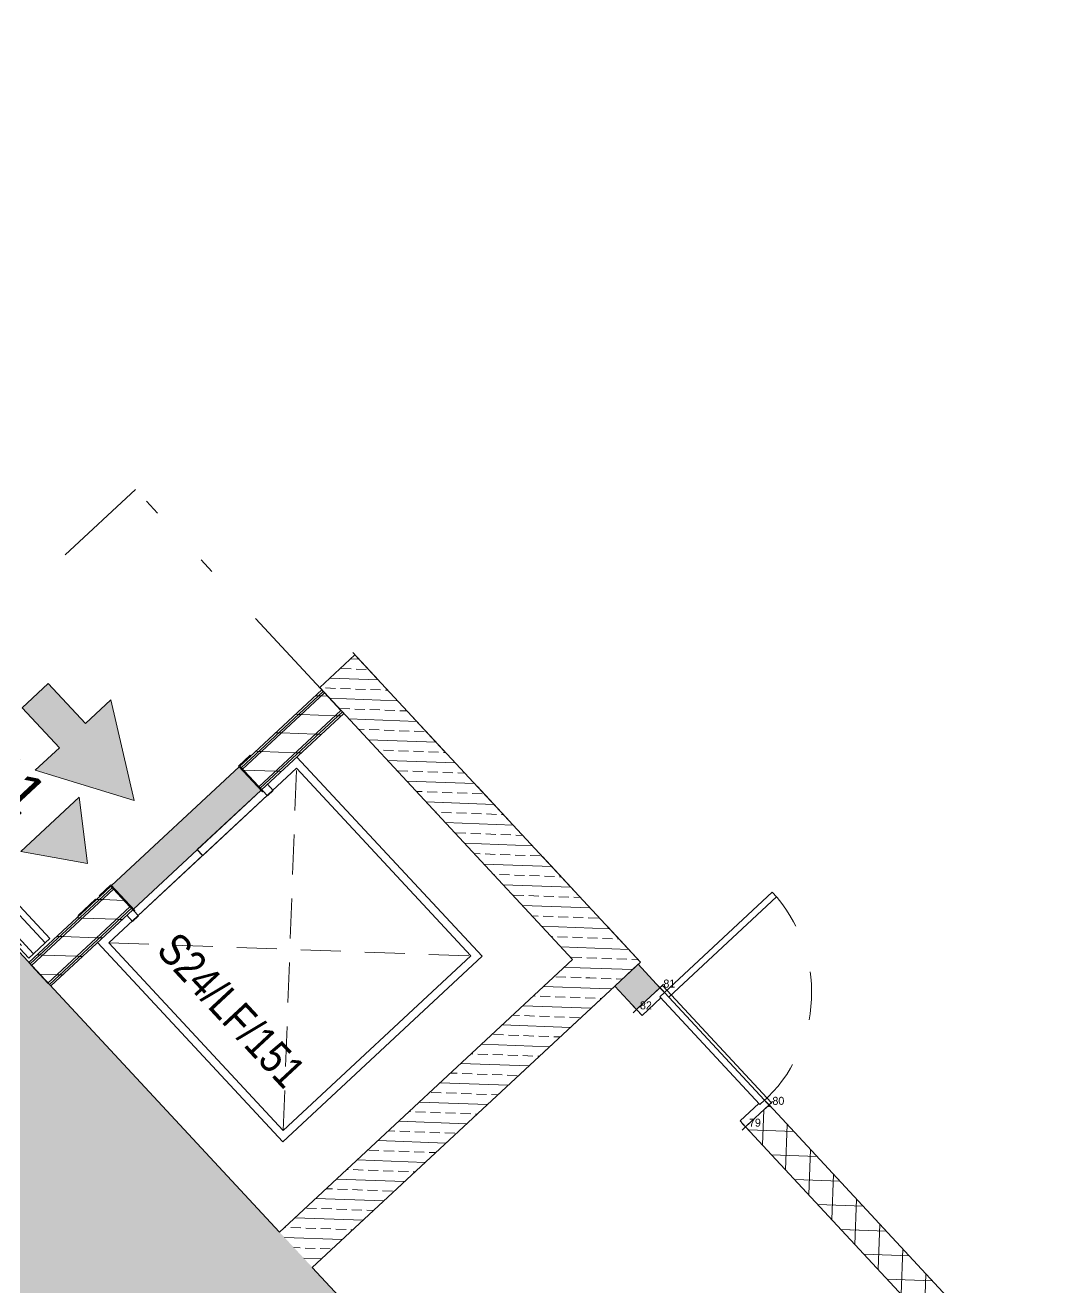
# Model space of a CAD drawing. Header units: metres. Extents: x 400403 to 400526, y 4543947 to 4544120.
# Drawn here: x 400457.62 to 400463.96, y 4544025.8 to 4544033.69 of the extents above; entities that cross this region are included whole.
import ezdxf

# ---------------------------------------------------------------- set-up
doc = ezdxf.new("R2010")
doc.units = ezdxf.units.M
for name, pattern in [('Dash', [0.6, 0.3, -0.3]), ('Dash dot dot', [1.7999999999999998, 0.6, -0.4, 0, -0.4, 0, -0.4]), ('Overhead', [0.4, 0.25, -0.15])]:
    doc.linetypes.add(name, pattern=pattern)
for name, color, linetype, lineweight in [('A-----NOP', 7, 'Continuous', 5), ('A_ELEVATION_2', 7, 'Continuous', 18), ('A_HATCH', 7, 'Continuous', 18), ('A_SECTION_LINE', 7, 'Continuous', 5), ('A_WALL', 7, 'Continuous', 15), ('G-PLANOTM', 7, 'Continuous', 13)]:
    doc.layers.add(name, color=color, linetype=linetype, lineweight=lineweight)
for name, color, linetype, lineweight, true_color in [('A-----NPP', 7, 'Continuous', 15, 0x00a000), ('A_AREA', 4, 'Dash', 60, 0x00ffff), ('A_DOOR', 5, 'Continuous', 13, 0x0000ff), ('A_RC', 7, 'Continuous', 15, 0x007f00)]:
    doc.layers.add(name, color=color, linetype=linetype, lineweight=lineweight, true_color=true_color)
doc.styles.add('Arial Narrow_1', font='Arial Narrow.ttf', dxfattribs={"height": 0.2})
doc.styles.add('Arial_1', font='Arial.ttf', dxfattribs={"height": 0.2499999999999998})
pattern_1 = [(45, (0, 0), (-0.1060660171779821, 0.1060660171779821), []), (135, (0, 0), (-0.1060660171779821, -0.1060660171779821), [])]
pattern_2 = [(45, (0, 0), (-0.08485281374238571, 0.08485281374238571), [])]
pattern_3 = [(45, (0, 0), (-0.08838834764831845, 0.08838834764831845), []), (45, (0.08800000000000001, 0), (-0.08838834764831845, 0.08838834764831845), [0.063, -0.031])]

# ---------------------------------------------------------------- blocks, each defined once
blk = doc.blocks.new('Lift Assembly - 1-5501749-PERON KAT _1_10 _-3_21_ KOTU TUĞLA DUVAR PLANI - 1_2')
at = {"layer": 'G-PLANOTM', "lineweight": 5}
for p, q in [((-1.075000000000012, 0.1060000000009839), (-0.9250000000000118, 0.1060000000009834)), ((-1.075000000000012, 0.1060000000009839), (-1.075000000000012, 0.1000000000009602)), ((-0.9250000000000118, 0.1060000000009834), (-0.9250000000000118, 0.1000000000009597)), ((-0.7940000000000053, 0.1060000000009808), (-0.8940000000000052, 0.1060000000009808)), ((-0.8940000000000052, 0.1060000000009808), (-0.8940000000000052, 0.1000000000009648)), ((-0.8940000000000052, 0.1000000000009648), (-0.800000000000005, 0.1000000000009648)), ((-0.800000000000005, 0.1000000000009648), (-0.8000000000000057, -0.1129999999990214)), ((-0.7940000000000059, -0.1129999999990214), (-0.7940000000000053, 0.1060000000009808)), ((0.3939999999999944, 0.1060000000009808), (0.2939999999999943, 0.1060000000009808)), ((0.2939999999999943, 0.1060000000009808), (0.2939999999999935, -0.1129999999990214)), ((0.2999999999999935, -0.1129999999990214), (0.299999999999994, 0.1000000000009475)), ((0.299999999999994, 0.1000000000009475), (0.3939999999999941, 0.1000000000009475)), ((0.3939999999999941, 0.1000000000009475), (0.3939999999999944, 0.1060000000009808)), ((-1.100000000000006, -0.0999999999999992), (-1.100000000000006, -1.8)), ((0.5500000000000083, -0.1499999999999982), (-1.050000000000005, -0.1499999999999982)), ((-1.050000000000006, -0.1499999999999982), (-1.050000000000006, -1.749999999999977)), ((-0.8500000000000064, -0.0999999999999992), (-0.8500000000000064, -0.1530000000000002)), ((-0.8000000000000064, -0.1530000000000002), (-0.8500000000000064, -0.1530000000000002)), ((-0.8000000000000064, -0.15), (-0.8000000000000064, -0.1129999999990246)), ((-0.8000000000000057, -0.1129999999990214), (-0.7940000000000059, -0.1129999999990214)), ((-0.8000000000000064, -0.15), (-0.2510000000000064, -0.15)), ((-0.8000000000000064, -0.1499999999999982), (-0.8000000000000064, -0.1530000000000002)), ((-0.2510000000000064, -0.09999999999999967), (-0.7940000000000182, -0.09999999999999967)), ((-0.2510000000000064, -0.15), (-0.2510000000000064, -0.09999999999999967)), ((-0.2490000000000062, -0.15), (-0.2490000000000062, -0.1)), ((0.293999999999997, -0.1), (-0.2490000000000064, -0.1)), ((-0.2490000000000064, -0.15), (0.2999999999999937, -0.15)), ((0.2939999999999935, -0.1129999999990214), (0.2999999999999935, -0.1129999999990214)), ((0.2999999999999936, -0.15), (0.2999999999999936, -0.1129999999990249)), ((0.2999999999999937, -0.1499999999999982), (0.2999999999999937, -0.1530000000000001)), ((0.2999999999999937, -0.1530000000000001), (0.3499999999999936, -0.1530000000000001)), ((0.3499999999999936, -0.0999999999999992), (0.3499999999999936, -0.1530000000000001)), ((0.5500000000000083, -1.749999999999977), (0.5500000000000083, -0.1499999999999981)), ((0.5999999999999935, -1.8), (0.5999999999999935, -0.0999999999999992)), ((-1.100000000000006, -1.8), (0.5999999999999935, -1.8)), ((-1.050000000000006, -1.749999999999977), (0.5500000000000081, -1.749999999999977))]:
    blk.add_line(p, q, dxfattribs=at)
at = {"layer": 'G-PLANOTM', "color": 8, "linetype": 'Overhead', "lineweight": 5, "true_color": 0x808080}
for p, q in [((-1.050000000000006, -1.749999999999977), (0.5500000000000081, -0.1499999999999981)), ((-1.050000000000006, -0.1499999999999982), (0.5500000000000081, -1.749999999999977))]:
    blk.add_line(p, q, dxfattribs=at)
blk = doc.blocks.new('_SINGLE SWINGING_no handle - INT HOLLOW METAL-1542414-PERON KAT _1_10 _-3_21_ KOTU TUĞLA DUVAR PLANI - 1_2')
at = {"layer": 'A_DOOR', "color": 49, "lineweight": 15, "true_color": 0x464646}
for p, q in [((-0.5000000000000104, 0.09999999999903367), (-0.4500000000000119, 0.09999999999903367)), ((-0.5000000000000102, -0.1000000000009687), (-0.5000000000000104, 0.09999999999903367)), ((-0.4500000000000119, 0.09999999999903367), (-0.4500000000000119, -0.06000000000096675)), ((0.4499999999999937, 0.09999999999903367), (0.4999999999999919, 0.09999999999903367)), ((0.4499999999999937, -0.06000000000096675), (0.4499999999999937, 0.09999999999903367)), ((0.4999999999999919, 0.09999999999903367), (0.4999999999999919, -0.1000000000009687)), ((-0.4600000000000137, -0.06000000000096675), (-0.4600000000000137, -0.1000000000009687)), ((-0.4500000000000119, -0.06000000000096675), (-0.4600000000000137, -0.06000000000096675)), ((0.4599999999999953, -0.06000000000096675), (0.4499999999999937, -0.06000000000096675)), ((0.4599999999999953, -0.1000000000009687), (0.4599999999999953, -0.06000000000096675)), ((-0.4600000000000137, -0.1000000000009687), (-0.5000000000000102, -0.1000000000009687)), ((0.4999999999999919, -0.1000000000009687), (0.4599999999999953, -0.1000000000009687))]:
    blk.add_line(p, q, dxfattribs=at)
at = {"layer": 'A_DOOR', "color": 176, "true_color": 0x00007f}
for p, q in [((-0.4600000000000067, -0.06000000000097949), (0.4599999999999747, -0.06000000000097949)), ((-0.4600000000000068, -0.100000000000979), (-0.4600000000000067, -0.06000000000097949)), ((0.4599999999999746, -0.06000000000097949), (0.4599999999999746, -0.100000000000979)), ((0.4599999999999746, -0.100000000000979), (-0.4600000000000068, -0.100000000000979)), ((0.4599999999999581, -0.1000000000009839), (0.4199999999999581, -0.1000000000009838)), ((0.4199999999999566, -1.020000000000984), (0.4199999999999581, -0.1000000000009838)), ((0.4599999999999581, -0.1000000000009839), (0.4599999999999566, -1.020000000000984)), ((0.4599999999999566, -1.020000000000984), (0.4199999999999566, -1.020000000000984))]:
    blk.add_line(p, q, dxfattribs=at)
at = {"layer": 'A_DOOR', "linetype": 'Dash', "lineweight": 5}
blk.add_arc((0.4599999999999578, -0.1000000000009838), 0.9200000000000007, 178.9999999999995, 269.9999999999996, dxfattribs=at)
blk = doc.blocks.new('C2030_70_PRECAST U CANAL - 180-4851896-PERON KAT _1_10 _-3_21_ KOTU TUĞLA DUVAR PLANI - 1_2')
at = {"layer": 'G-PLANOTM'}
for p, q in [((6.320000000000006, 0.1799999999999916), (6.497202775790357e-15, 0.1799999999999916)), ((6.320000000000006, 0.1799999999999915), (6.320000000000006, 0.1399999999999915)), ((6.497202775790357e-15, 0.03999999999999151), (6.497202775790357e-15, 0.1302644216211427)), ((6.320000000000006, 0.1399999999999915), (0.05459055079207807, 0.1399999999999915)), ((6.320000000000006, 0.1399999999999915), (6.320000000000006, 0.03999999999999145)), ((6.497202775790357e-15, -8.493739045434268e-15), (6.497202775790357e-15, 0.03999999999999151)), ((6.320000000000006, 0.03999999999999151), (6.497202775790357e-15, 0.03999999999999151)), ((6.320000000000006, 0.03999999999999145), (6.320000000000006, -8.561418241015418e-15)), ((6.320000000000006, -8.561418241015418e-15), (6.497202775790357e-15, -8.493739045434268e-15))]:
    blk.add_line(p, q, dxfattribs=at)
blk = doc.blocks.new('M09-PRT-S24-ZZ-M3-ARC-01_rvt-1-PERON KAT _1_10 _-3_21_ KOTU TUĞLA DUVAR PLANI - 1_2')
at = {"layer": 'A_HATCH', "lineweight": 5, "true_color": 0x787878}
h = blk.add_hatch(dxfattribs=at)
h.set_pattern_fill('FP_2', color=8, style=0, pattern_type=2)
h.set_pattern_definition(pattern_1)
h.paths.add_polyline_path([(107.3229538636915, 3.079999999999629), (107.5216859494238, 3.079999999999629), (107.5216859494238, 3.279999999999636), (104.0645754535538, 3.279999999999644), (104.0645754535538, 3.079999999999647)], flags=0)
h.paths.add_polyline_path([(101.4145754535538, 3.079999999999647), (103.8645754535538, 3.079999999999647), (103.8645754535538, 3.279999999999644), (101.4145754535538, 3.279999999999644)], flags=0)
h.paths.add_polyline_path([(100.0645754535538, 3.079999999999655), (100.0645754535538, 3.279999999999644), (96.8645754535538, 3.279999999999661), (96.8645754535538, 3.079999999999664)], flags=0)
h.paths.add_polyline_path([(95.28658576869925, 3.079999999999664), (96.66457545355381, 3.079999999999664), (96.66457545355381, 3.279999999999661), (93.46457545355382, 3.27999999999967), (93.46457545355382, 3.079999999999672)], flags=0)
h.paths.add_polyline_path([(93.26457545355383, 3.079999999999681), (93.26457545355383, 3.27999999999967), (91.26407545355382, 3.279999999999679), (91.26407545355382, 3.079999999999681), (92.27749374495119, 3.079999999999681)], flags=0)
h = blk.add_hatch(dxfattribs=at)
h.set_pattern_fill('FP_3', color=8, style=0, pattern_type=2)
h.set_pattern_definition(pattern_2)
h.paths.add_polyline_path([(87.48907545355382, 0.5005000000008218), (87.63907545355384, 0.5005000000008218), (87.63907545355384, 1.199999999999684), (87.48907545355382, 1.199999999999684)], flags=0)
h.paths.add_polyline_path([(87.63907545355384, 2.299999999999677), (87.63907545355384, 2.999999999999682), (87.48907545355382, 2.999999999999682), (87.48907545355382, 2.299999999999677)], flags=0)
at = {"layer": 'A_RC', "lineweight": 5, "true_color": 0xff8000}
blk.add_hatch(color=30, dxfattribs=at).paths.add_polyline_path([(90.26407545355382, 3.07999999999969), (90.26407545355382, 3.279999999999688), (90.06407545355383, 3.279999999999688), (90.06407545355383, 3.07999999999969)], flags=0)
at = {"layer": 'A_WALL', "true_color": 0x787878}
h = blk.add_hatch(dxfattribs=at)
h.set_pattern_fill('FP_3', color=8, style=0, pattern_type=2)
h.set_pattern_definition(pattern_2)
h.paths.add_polyline_path([(87.46407545355383, 0.5005000000008218), (87.47657545355382, 0.5005000000008218), (87.47657545355382, 1.199999999999684), (87.46407545355383, 1.199999999999684)], flags=0)
h.paths.add_polyline_path([(87.46407545355383, 2.299999999999677), (87.47657545355382, 2.299999999999677), (87.47657545355382, 2.999999999999682), (87.46407545355383, 2.999999999999682), (87.46407545355383, 2.840391350297217)], flags=0)
h = blk.add_hatch(dxfattribs=at)
h.set_pattern_fill('FP_3', color=8, style=0, pattern_type=2)
h.set_pattern_definition(pattern_2)
h.paths.add_polyline_path([(87.47657545355382, 0.5005000000008218), (87.48907545355382, 0.5005000000008218), (87.48907545355382, 1.199999999999684), (87.47657545355382, 1.199999999999684)], flags=0)
h.paths.add_polyline_path([(87.48907545355382, 2.299999999999677), (87.48907545355382, 2.999999999999682), (87.47657545355382, 2.999999999999682), (87.47657545355382, 2.299999999999677)], flags=0)
h = blk.add_hatch(dxfattribs=at)
h.set_pattern_fill('FP_3', color=8, style=0, pattern_type=2)
h.set_pattern_definition(pattern_2)
h.paths.add_polyline_path([(87.63907545355384, 0.5005000000008218), (87.6515754535538, 0.5005000000008218), (87.6515754535538, 1.199999999999684), (87.63907545355384, 1.199999999999684)], flags=0)
h.paths.add_polyline_path([(87.6515754535538, 2.299999999999677), (87.6515754535538, 2.999999999999682), (87.63907545355384, 2.999999999999682), (87.63907545355384, 2.299999999999677)], flags=0)
h = blk.add_hatch(dxfattribs=at)
h.set_pattern_fill('FP_3', color=8, style=0, pattern_type=2)
h.set_pattern_definition(pattern_2)
h.paths.add_polyline_path([(87.6515754535538, 0.5005000000008218), (87.66407545355383, 0.5005000000008218), (87.66407545355383, 1.199999999999684), (87.6515754535538, 1.199999999999684)], flags=0)
h.paths.add_polyline_path([(87.66407545355383, 2.299999999999677), (87.66407545355383, 2.999999999999682), (87.6515754535538, 2.999999999999682), (87.6515754535538, 2.299999999999677)], flags=0)
at = {"layer": 'A_WALL', "lineweight": 5, "true_color": 0xc0c0c0}
blk.add_hatch(color=9, dxfattribs=at).paths.add_polyline_path([(87.48918267299626, 1.205999999999674), (87.66407545355383, 1.205999999999674), (87.66407545355383, 2.293999999999687), (87.46407545355383, 2.293999999999687), (87.46445843227626, 1.205999999999674), (87.48907545355382, 1.205999999999674)], flags=0)
at = {"layer": 'A_ELEVATION_2', "lineweight": 20}
for p, q in [((93.26457545355376, 3.279999999999673), (91.26407545355376, 3.27999999999968)), ((91.26407545355376, 3.27999999999968), (91.26407545355376, 3.07999999999968)), ((91.26407545355376, 3.07999999999968), (93.26457545355376, 3.079999999999673))]:
    blk.add_line(p, q, dxfattribs=at)
at = {"layer": 'A_ELEVATION_2', "color": 8, "lineweight": 5, "true_color": 0x808080}
for p, q in [((87.46407545355376, 2.999999999999682), (87.46407545355376, 2.299999999999682)), ((87.47657545355376, 2.999999999999682), (87.46407545355376, 2.999999999999682)), ((87.48907545355377, 2.999999999999682), (87.47657545355376, 2.999999999999682)), ((87.65157545355376, 2.999999999999682), (87.63907545355377, 2.999999999999682)), ((87.66407545355376, 2.999999999999682), (87.65157545355376, 2.999999999999682)), ((87.66407545355376, 2.299999999999682), (87.66407545355376, 2.999999999999682)), ((87.46407545355376, 2.299999999999682), (87.47657545355376, 2.299999999999682)), ((87.47657545355376, 2.299999999999682), (87.48907545355377, 2.299999999999682)), ((87.63907545355377, 2.299999999999682), (87.65157545355378, 2.299999999999682)), ((87.65157545355378, 2.299999999999682), (87.66407545355376, 2.299999999999682)), ((87.46407545355376, 1.199999999999682), (87.46407545355376, 0.5005000000008354)), ((87.47657545355376, 1.199999999999682), (87.46407545355376, 1.199999999999682)), ((87.48907545355377, 1.199999999999682), (87.47657545355376, 1.199999999999682)), ((87.65157545355376, 1.199999999999682), (87.63907545355377, 1.199999999999682)), ((87.66407545355376, 1.199999999999682), (87.65157545355376, 1.199999999999682)), ((87.66407545355376, 0.5005000000008354), (87.66407545355376, 1.199999999999682)), ((87.46407545355376, 0.5005000000008354), (87.47657545355376, 0.5005000000008354)), ((87.47657545355376, 0.5005000000008354), (87.48907545355377, 0.5005000000008354)), ((87.63907545355377, 0.5005000000008354), (87.65157545355378, 0.5005000000008354)), ((87.65157545355378, 0.5005000000008354), (87.66407545355376, 0.5005000000008354))]:
    blk.add_line(p, q, dxfattribs=at)
at = {"layer": 'A_ELEVATION_2', "color": 8, "lineweight": 13, "true_color": 0x808080}
for p, q in [((87.47657545355376, 2.299999999999682), (87.47657545355376, 2.999999999999682)), ((87.48907545355375, 2.299999999999682), (87.48907545355375, 2.999999999999682)), ((87.63907545355377, 2.299999999999682), (87.63907545355377, 2.999999999999682)), ((87.65157545355376, 2.299999999999682), (87.65157545355376, 2.999999999999682)), ((87.47657545355376, 0.5005000000008354), (87.47657545355376, 1.199999999999682)), ((87.48907545355375, 0.5005000000008354), (87.48907545355375, 1.199999999999682)), ((87.63907545355377, 0.5005000000008354), (87.63907545355377, 1.199999999999682)), ((87.65157545355376, 0.5005000000008354), (87.65157545355376, 1.199999999999682))]:
    blk.add_line(p, q, dxfattribs=at)
at = {"layer": 'A_RC', "color": 7, "lineweight": 25}
for p, q in [((90.26407545355374, 3.27999999999969), (90.06407545355376, 3.27999999999969)), ((90.06407545355376, 3.27999999999969), (90.06407545355376, 3.07999999999969)), ((90.26407545355374, 3.07999999999969), (90.26407545355374, 3.27999999999969)), ((90.06407545355376, 3.07999999999969), (90.26407545355374, 3.07999999999969))]:
    blk.add_line(p, q, dxfattribs=at)
at = {"layer": 'A_RC'}
for p, q in [((91.26407545355376, 3.299999999999687), (90.26407545355376, 3.299999999999689)), ((90.26407545355376, 3.299999999999689), (90.26407545355376, 3.280000000000652)), ((91.26407545355376, 3.28000000000065), (91.26407545355376, 3.299999999999687)), ((90.06407545355367, 3.079999999999684), (90.06407545355367, 0.4999999999995268))]:
    blk.add_line(p, q, dxfattribs=at)
at = {"layer": 'A_WALL', "color": 8, "lineweight": 5, "true_color": 0x808080}
for p, q in [((87.63907545355377, 2.999999999999682), (87.48907545355377, 2.999999999999682)), ((87.48907545355377, 2.299999999999682), (87.63907545355377, 2.299999999999682)), ((87.63907545355377, 1.199999999999682), (87.48907545355377, 1.199999999999682)), ((87.48907545355377, 0.5005000000008354), (87.63907545355377, 0.5005000000008354))]:
    blk.add_line(p, q, dxfattribs=at)
at = {"layer": 'A_WALL'}
for p, q in [((87.46407545355376, 1.20599999999967), (87.46407545355376, 2.293999999999685)), ((87.66407545355376, 2.293999999999685), (87.66407545355376, 1.20599999999967))]:
    blk.add_line(p, q, dxfattribs=at)
at = {"lineweight": 15}
for name, p, rotation in [('_SINGLE SWINGING_no handle - INT HOLLOW METAL-1542414-PERON KAT _1_10 _-3_21_ KOTU TUĞLA DUVAR PLANI - 1_2', (90.76407545355376, 3.179999999999682), 180), ('Lift Assembly - 1-5501749-PERON KAT _1_10 _-3_21_ KOTU TUĞLA DUVAR PLANI - 1_2', (87.56407545355377, 1.999999999999689), 90.00000000000006)]:
    blk.add_blockref(name, p, dxfattribs=dict(at, rotation=rotation))
blk.add_blockref('C2030_70_PRECAST U CANAL - 180-4851896-PERON KAT _1_10 _-3_21_ KOTU TUĞLA DUVAR PLANI - 1_2', (81.12319870057966, 0.5184146197277365), dxfattribs=at)
blk = doc.blocks.new('M09-PRT-S24-ZZ-M3-STR-01_rvt-1-PERON KAT _1_10 _-3_21_ KOTU TUĞLA DUVAR PLANI - 1_2')
at = {"layer": 'A_HATCH', "lineweight": 5, "true_color": 0x787878}
h = blk.add_hatch(dxfattribs=at)
h.set_pattern_fill('FP_1', color=8, style=0, pattern_type=2)
h.set_pattern_definition(pattern_3)
h.paths.add_polyline_path([(89.76390510369917, 3.000000000001462), (90.06390510369918, 3.000000000001462), (90.06390510369918, 3.300000000001472), (87.44390510369708, 3.30000000000148), (87.44390510369708, 3.000000000001471), (89.26840172120312, 3.000000000001462)], flags=0)
h = blk.add_hatch(dxfattribs=at)
h.set_pattern_fill('FP_1', color=8, style=0, pattern_type=2)
h.set_pattern_definition(pattern_3)
h.paths.add_polyline_path([(90.06390510369918, 0.5000000000090128), (90.06390510369918, 3.000000000001462), (89.76390510369917, 3.000000000001462), (89.76390510369917, 0.5000000000090128)], flags=0)
h = blk.add_hatch(dxfattribs=at)
h.set_pattern_fill('FP_1', color=8, style=0, pattern_type=2)
h.set_pattern_definition(pattern_3)
h.paths.add_polyline_path([(113.3411379111876, -1.49999999999107), (113.3411379111876, 0.5000000000089261), (81.48825615765222, 0.5000000000090474), (84.2410200630766, -1.499999999990966), (110.3320458874396, -1.499999999991052)], flags=0)
h.paths.add_polyline_path([(68.20475755496669, -1.499999999990914), (69.07452269409202, -1.499999999990914), (66.46020348312625, 0.3994140440643688), (66.5332834561283, 0.5000000000090994), (62.50628652822222, 0.5000000000091167), (65.25905036916451, -1.499999999990914), (66.70021154309265, -1.499999999990914)], flags=0)
at = {"layer": 'A_ELEVATION_2', "lineweight": 25}
for p, q in [((90.06390510369911, 3.300000000001453), (87.443905103697, 3.300000000001462)), ((87.443905103697, 3.300000000001462), (87.443905103697, 3.000000000001462)), ((90.06390510369911, 3.000000000001454), (90.06390510369911, 3.300000000001453)), ((87.443905103697, 3.000000000001462), (89.76390510369912, 3.000000000001454)), ((89.76390510369912, 3.000000000001454), (89.76390510369912, 0.5000000000090085)), ((90.06390510369911, 0.5000000000090074), (90.06390510369911, 3.000000000001454)), ((89.76390510369912, 0.5000000000090085), (81.48825615765215, 0.5000000000090352)), ((113.3411379111876, 0.5000000000089322), (90.06390510369911, 0.5000000000090075))]:
    blk.add_line(p, q, dxfattribs=at)
blk = doc.blocks.new('D_GEN_DIRECTION ARROW3 - D_GEN_DIRECTION ARROW-2-895590-PERON KAT _1_10 _-3_21_ KOTU TUĞLA DUVAR PLANI - 1_2')
at = {"layer": 'A-----NOP'}
blk.add_hatch(color=256, dxfattribs=at).paths.add_polyline_path([(-0.0009851533391976904, 0.00480888360601001), (-0.0009851533391976868, 0.00275718659996433), (0.002426490450741436, 0.002757186599964341), (0.002426490450741443, 0.0005347904544665797), (-0.000985153339197683, 0.0005347904544665686), (-0.000985153339197681, -0.001643994318402332), (-0.006573509549258561, 0.001582444643803829)], flags=0)
for p, q in [((-0.006573509549258561, 0.001582444643803829), (-0.0009851533391976894, 0.00480888360601001)), ((-0.0009851533391976904, 0.00480888360601001), (-0.006573509549258561, 0.001582444643803829)), ((-0.0009851533391976868, 0.00275718659996433), (-0.0009851533391976904, 0.00480888360601001)), ((-0.0009851533391976868, 0.00275718659996433), (-0.0009851533391976904, 0.00480888360601001)), ((0.002426490450741436, 0.002757186599964341), (-0.0009851533391976868, 0.00275718659996433)), ((0.002426490450741436, 0.002757186599964341), (-0.0009851533391976868, 0.00275718659996433)), ((0.002426490450741443, 0.0005347904544665794), (0.002426490450741436, 0.002757186599964341)), ((0.002426490450741443, 0.0005347904544665797), (0.002426490450741436, 0.002757186599964341)), ((-0.006573509549258561, 0.00158244464380383), (-0.0009851533391976777, -0.001643994318402334)), ((-0.006573509549258561, 0.00158244464380383), (-0.000985153339197681, -0.001643994318402332)), ((-0.000985153339197683, 0.0005347904544665684), (0.002426490450741443, 0.0005347904544665794)), ((-0.0009851533391976794, -0.001643994318402333), (-0.000985153339197683, 0.0005347904544665683)), ((-0.0009851533391976794, -0.001643994318402332), (-0.000985153339197683, 0.0005347904544665686)), ((-0.000985153339197683, 0.0005347904544665686), (0.002426490450741443, 0.0005347904544665797))]:
    blk.add_line(p, q, dxfattribs=at)
blk = doc.blocks.new('Lift Assembly - 1-5501749-PERON KAT _1_10 _-3_21_ KOTU TUĞLA DUVAR PLANI - 2_2')
at = {"layer": 'G-PLANOTM', "lineweight": 5}
for p, q in [((-1.075000000000012, 0.1060000000009839), (-0.9250000000000118, 0.1060000000009834)), ((-1.075000000000012, 0.1060000000009839), (-1.075000000000012, 0.1000000000009602)), ((-0.9250000000000118, 0.1060000000009834), (-0.9250000000000118, 0.1000000000009597)), ((-0.7940000000000053, 0.1060000000009808), (-0.8940000000000052, 0.1060000000009808)), ((-0.8940000000000052, 0.1060000000009808), (-0.8940000000000052, 0.1000000000009648)), ((-0.8940000000000052, 0.1000000000009648), (-0.800000000000005, 0.1000000000009648)), ((-0.800000000000005, 0.1000000000009648), (-0.8000000000000057, -0.1129999999990214)), ((-0.7940000000000059, -0.1129999999990214), (-0.7940000000000053, 0.1060000000009808)), ((0.3939999999999944, 0.1060000000009808), (0.2939999999999943, 0.1060000000009808)), ((0.2939999999999943, 0.1060000000009808), (0.2939999999999935, -0.1129999999990214)), ((0.2999999999999935, -0.1129999999990214), (0.299999999999994, 0.1000000000009475)), ((0.299999999999994, 0.1000000000009475), (0.3939999999999941, 0.1000000000009475)), ((0.3939999999999941, 0.1000000000009475), (0.3939999999999944, 0.1060000000009808)), ((-1.100000000000006, -0.0999999999999992), (-1.100000000000006, -1.8)), ((0.5500000000000083, -0.1499999999999982), (-1.050000000000005, -0.1499999999999982)), ((-1.050000000000006, -0.1499999999999982), (-1.050000000000006, -1.749999999999977)), ((-0.8500000000000064, -0.0999999999999992), (-0.8500000000000064, -0.1530000000000002)), ((-0.8000000000000064, -0.1530000000000002), (-0.8500000000000064, -0.1530000000000002)), ((-0.8000000000000064, -0.15), (-0.8000000000000064, -0.1129999999990215)), ((-0.8000000000000057, -0.1129999999990214), (-0.7940000000000059, -0.1129999999990214)), ((-0.8000000000000064, -0.15), (-0.2510000000000064, -0.15)), ((-0.8000000000000064, -0.1499999999999982), (-0.8000000000000064, -0.1530000000000002)), ((-0.2510000000000064, -0.09999999999999967), (-0.7940000000000015, -0.09999999999999967)), ((-0.2510000000000064, -0.15), (-0.2510000000000064, -0.09999999999999967)), ((-0.2490000000000062, -0.15), (-0.2490000000000062, -0.1)), ((0.293999999999997, -0.1), (-0.2490000000000064, -0.1)), ((-0.2490000000000064, -0.15), (0.2999999999999937, -0.15)), ((0.2939999999999935, -0.1129999999990214), (0.2999999999999935, -0.1129999999990214)), ((0.2999999999999936, -0.15), (0.2999999999999936, -0.1129999999990206)), ((0.2999999999999937, -0.1499999999999982), (0.2999999999999937, -0.1530000000000001)), ((0.2999999999999937, -0.1530000000000001), (0.3499999999999936, -0.1530000000000001)), ((0.3499999999999936, -0.0999999999999992), (0.3499999999999936, -0.1530000000000001)), ((0.5500000000000083, -1.749999999999977), (0.5500000000000083, -0.1499999999999981)), ((0.5999999999999935, -1.8), (0.5999999999999935, -0.0999999999999992)), ((-1.100000000000006, -1.8), (0.5999999999999935, -1.8)), ((-1.050000000000006, -1.749999999999977), (0.5500000000000081, -1.749999999999977))]:
    blk.add_line(p, q, dxfattribs=at)
at = {"layer": 'G-PLANOTM', "color": 8, "linetype": 'Overhead', "lineweight": 5, "true_color": 0x808080}
for p, q in [((-1.050000000000006, -1.749999999999977), (0.5500000000000081, -0.1499999999999981)), ((-1.050000000000006, -0.1499999999999982), (0.5500000000000081, -1.749999999999977))]:
    blk.add_line(p, q, dxfattribs=at)
blk = doc.blocks.new('_SINGLE SWINGING_no handle - INT HOLLOW METAL-1542414-PERON KAT _1_10 _-3_21_ KOTU TUĞLA DUVAR PLANI - 2_2')
at = {"layer": 'A_DOOR', "color": 49, "lineweight": 15, "true_color": 0x464646}
for p, q in [((-0.5000000000000104, 0.09999999999903367), (-0.4500000000000119, 0.09999999999903367)), ((-0.5000000000000102, -0.1000000000009687), (-0.5000000000000104, 0.09999999999903367)), ((-0.4500000000000119, 0.09999999999903367), (-0.4500000000000119, -0.06000000000096675)), ((0.4499999999999937, 0.09999999999903367), (0.4999999999999919, 0.09999999999903367)), ((0.4499999999999937, -0.06000000000096675), (0.4499999999999937, 0.09999999999903367)), ((0.4999999999999919, 0.09999999999903367), (0.4999999999999919, -0.1000000000009687)), ((-0.4600000000000137, -0.06000000000096675), (-0.4600000000000137, -0.1000000000009687)), ((-0.4500000000000119, -0.06000000000096675), (-0.4600000000000137, -0.06000000000096675)), ((0.4599999999999953, -0.06000000000096675), (0.4499999999999937, -0.06000000000096675)), ((0.4599999999999953, -0.1000000000009687), (0.4599999999999953, -0.06000000000096675)), ((-0.4600000000000137, -0.1000000000009687), (-0.5000000000000102, -0.1000000000009687)), ((0.4999999999999919, -0.1000000000009687), (0.4599999999999953, -0.1000000000009687))]:
    blk.add_line(p, q, dxfattribs=at)
at = {"layer": 'A_DOOR', "color": 176, "true_color": 0x00007f}
for p, q in [((-0.4600000000000067, -0.06000000000097949), (0.4599999999999747, -0.06000000000097949)), ((-0.4600000000000068, -0.100000000000979), (-0.4600000000000067, -0.06000000000097949)), ((0.4599999999999746, -0.06000000000097949), (0.4599999999999746, -0.100000000000979)), ((0.4599999999999746, -0.100000000000979), (-0.4600000000000068, -0.100000000000979)), ((0.4599999999999581, -0.1000000000009839), (0.4199999999999581, -0.1000000000009838)), ((0.4199999999999566, -1.020000000000984), (0.4199999999999581, -0.1000000000009838)), ((0.4599999999999581, -0.1000000000009839), (0.4599999999999566, -1.020000000000984)), ((0.4599999999999566, -1.020000000000984), (0.4199999999999566, -1.020000000000984))]:
    blk.add_line(p, q, dxfattribs=at)
at = {"layer": 'A_DOOR', "linetype": 'Dash', "lineweight": 5}
blk.add_arc((0.4599999999999578, -0.1000000000009838), 0.9200000000000007, 178.9999999999995, 269.9999999999996, dxfattribs=at)
blk = doc.blocks.new('C2030_70_PRECAST U CANAL - 180-4851896-PERON KAT _1_10 _-3_21_ KOTU TUĞLA DUVAR PLANI - 2_2')
at = {"layer": 'G-PLANOTM'}
for p, q in [((6.320000000000006, 0.1799999999999916), (6.497202775790357e-15, 0.1799999999999916)), ((6.320000000000006, 0.1799999999999915), (6.320000000000006, 0.1399999999999915)), ((6.497202775790357e-15, 0.03999999999999151), (6.497202775790357e-15, 0.1302644216211512)), ((6.320000000000006, 0.1399999999999915), (0.05459055079209973, 0.1399999999999915)), ((6.320000000000006, 0.1399999999999915), (6.320000000000006, 0.03999999999999145)), ((6.497202775790357e-15, -8.493739045434268e-15), (6.497202775790357e-15, 0.03999999999999151)), ((6.320000000000006, 0.03999999999999151), (6.497202775790357e-15, 0.03999999999999151)), ((6.320000000000006, 0.03999999999999145), (6.320000000000006, -8.561418241015418e-15)), ((6.320000000000006, -8.561418241015418e-15), (6.497202775790357e-15, -8.493739045434268e-15))]:
    blk.add_line(p, q, dxfattribs=at)
blk = doc.blocks.new('M09-PRT-S24-ZZ-M3-ARC-01_rvt-1-PERON KAT _1_10 _-3_21_ KOTU TUĞLA DUVAR PLANI - 2_2')
at = {"layer": 'A_HATCH', "lineweight": 5, "true_color": 0x787878}
h = blk.add_hatch(dxfattribs=at)
h.set_pattern_fill('FP_2', color=8, style=0, pattern_type=2)
h.set_pattern_definition(pattern_1)
h.paths.add_polyline_path([(107.5216859494238, 3.079999999999629), (107.5216859494238, 3.279999999999636), (104.0645754535538, 3.279999999999644), (104.0645754535538, 3.079999999999638)], flags=0)
h.paths.add_polyline_path([(101.4145754535538, 3.079999999999647), (103.8645754535538, 3.079999999999647), (103.8645754535538, 3.279999999999644), (101.4145754535538, 3.279999999999653)], flags=0)
h.paths.add_polyline_path([(100.0645754535538, 3.079999999999655), (100.0645754535538, 3.279999999999653), (96.86457545355383, 3.27999999999967), (96.86457545355383, 3.079999999999664), (97.19250210094442, 3.079999999999664)], flags=0)
h.paths.add_polyline_path([(96.66457545355385, 3.079999999999664), (96.66457545355385, 3.27999999999967), (93.46457545355383, 3.279999999999679), (93.46457545355383, 3.079999999999672)], flags=0)
h.paths.add_polyline_path([(93.26457545355385, 3.079999999999672), (93.26457545355385, 3.279999999999679), (91.26407545355383, 3.279999999999688), (91.26407545355383, 3.079999999999681)], flags=0)
h = blk.add_hatch(dxfattribs=at)
h.set_pattern_fill('FP_3', color=8, style=0, pattern_type=2)
h.set_pattern_definition(pattern_2)
h.paths.add_polyline_path([(87.63907545355384, 0.5005000000008392), (87.63907545355384, 1.199999999999675), (87.48907545355384, 1.199999999999675), (87.48907545355384, 0.5005000000008392)], flags=0)
h.paths.add_polyline_path([(87.48907545355384, 2.299999999999685), (87.63907545355384, 2.299999999999685), (87.63907545355384, 2.999999999999682), (87.48907545355384, 2.999999999999682)], flags=0)
at = {"layer": 'A_RC', "lineweight": 5, "true_color": 0xff8000}
blk.add_hatch(color=30, dxfattribs=at).paths.add_polyline_path([(90.26407545355382, 3.07999999999969), (90.26407545355382, 3.279999999999696), (90.06407545355384, 3.279999999999696), (90.06407545355384, 3.07999999999969)], flags=0)
at = {"layer": 'A_WALL', "true_color": 0x787878}
h = blk.add_hatch(dxfattribs=at)
h.set_pattern_fill('FP_3', color=8, style=0, pattern_type=2)
h.set_pattern_definition(pattern_2)
h.paths.add_polyline_path([(87.47657545355383, 0.5005000000008392), (87.47657545355383, 1.199999999999675), (87.46407545355383, 1.199999999999675), (87.46407545355383, 0.5005000000008392)], flags=0)
h.paths.add_polyline_path([(87.47657545355383, 2.299999999999685), (87.47657545355383, 2.999999999999682), (87.46407545355383, 2.999999999999682), (87.46407545355383, 2.299999999999685)], flags=0)
h = blk.add_hatch(dxfattribs=at)
h.set_pattern_fill('FP_3', color=8, style=0, pattern_type=2)
h.set_pattern_definition(pattern_2)
h.paths.add_polyline_path([(87.47657545355383, 0.5005000000008392), (87.48907545355384, 0.5005000000008392), (87.48907545355384, 1.199999999999675), (87.47657545355383, 1.199999999999675), (87.47657545355383, 0.6407639519476573)], flags=0)
h.paths.add_polyline_path([(87.47657545355383, 2.299999999999685), (87.48907545355384, 2.299999999999685), (87.48907545355384, 2.999999999999682), (87.47657545355383, 2.999999999999682)], flags=0)
h = blk.add_hatch(dxfattribs=at)
h.set_pattern_fill('FP_3', color=8, style=0, pattern_type=2)
h.set_pattern_definition(pattern_2)
h.paths.add_polyline_path([(87.63907545355384, 0.5005000000008392), (87.65157545355383, 0.5005000000008392), (87.65157545355383, 1.199999999999675), (87.63907545355384, 1.199999999999675), (87.63907545355384, 0.6407639519476573)], flags=0)
h.paths.add_polyline_path([(87.63907545355384, 2.299999999999685), (87.65157545355383, 2.299999999999685), (87.65157545355383, 2.999999999999682), (87.63907545355384, 2.999999999999682)], flags=0)
h = blk.add_hatch(dxfattribs=at)
h.set_pattern_fill('FP_3', color=8, style=0, pattern_type=2)
h.set_pattern_definition(pattern_2)
h.paths.add_polyline_path([(87.66407545355385, 0.5005000000008392), (87.66407545355385, 1.199999999999675), (87.65157545355383, 1.199999999999675), (87.65157545355383, 0.5005000000008392)], flags=0)
h.paths.add_polyline_path([(87.65157545355383, 2.299999999999685), (87.66407545355385, 2.299999999999685), (87.66407545355385, 2.999999999999682), (87.65157545355383, 2.999999999999682)], flags=0)
at = {"layer": 'A_WALL', "lineweight": 5, "true_color": 0xc0c0c0}
blk.add_hatch(color=9, dxfattribs=at).paths.add_polyline_path([(87.65157545355383, 1.205999999999682), (87.66407545355385, 1.205999999999682), (87.66407545355385, 2.293999999999687), (87.46407545355383, 2.293999999999687), (87.4644584322763, 1.205999999999682), (87.63907545355384, 1.205999999999682)], flags=0)
at = {"layer": 'A_AREA', "lineweight": 25}
blk.add_line((90.06407545355376, 3.300081006494825), (87.42407545355377, 3.30008100649482), dxfattribs=at)
at = {"layer": 'A_ELEVATION_2', "lineweight": 20}
for p, q in [((93.26457545355376, 3.279999999999673), (91.26407545355376, 3.27999999999968)), ((91.26407545355376, 3.27999999999968), (91.26407545355376, 3.07999999999968)), ((91.26407545355376, 3.07999999999968), (93.26457545355376, 3.079999999999673))]:
    blk.add_line(p, q, dxfattribs=at)
at = {"layer": 'A_ELEVATION_2', "color": 8, "lineweight": 5, "true_color": 0x808080}
for p, q in [((87.46407545355376, 2.999999999999682), (87.46407545355376, 2.299999999999682)), ((87.47657545355376, 2.999999999999682), (87.46407545355376, 2.999999999999682)), ((87.48907545355377, 2.999999999999682), (87.47657545355376, 2.999999999999682)), ((87.65157545355376, 2.999999999999682), (87.63907545355377, 2.999999999999682)), ((87.66407545355376, 2.999999999999682), (87.65157545355376, 2.999999999999682)), ((87.66407545355376, 2.299999999999682), (87.66407545355376, 2.999999999999682)), ((87.46407545355376, 2.299999999999682), (87.47657545355376, 2.299999999999682)), ((87.47657545355376, 2.299999999999682), (87.48907545355377, 2.299999999999682)), ((87.63907545355377, 2.299999999999682), (87.65157545355378, 2.299999999999682)), ((87.65157545355378, 2.299999999999682), (87.66407545355376, 2.299999999999682)), ((87.46407545355376, 1.199999999999682), (87.46407545355376, 0.5005000000008354)), ((87.47657545355376, 1.199999999999682), (87.46407545355376, 1.199999999999682)), ((87.48907545355377, 1.199999999999682), (87.47657545355376, 1.199999999999682)), ((87.65157545355376, 1.199999999999682), (87.63907545355377, 1.199999999999682)), ((87.66407545355376, 1.199999999999682), (87.65157545355376, 1.199999999999682)), ((87.66407545355376, 0.5005000000008354), (87.66407545355376, 1.199999999999682)), ((87.46407545355376, 0.5005000000008354), (87.47657545355376, 0.5005000000008354)), ((87.47657545355376, 0.5005000000008354), (87.48907545355377, 0.5005000000008354)), ((87.63907545355377, 0.5005000000008354), (87.65157545355378, 0.5005000000008354)), ((87.65157545355378, 0.5005000000008354), (87.66407545355376, 0.5005000000008354))]:
    blk.add_line(p, q, dxfattribs=at)
at = {"layer": 'A_ELEVATION_2', "color": 8, "lineweight": 13, "true_color": 0x808080}
for p, q in [((87.47657545355376, 2.299999999999682), (87.47657545355376, 2.999999999999682)), ((87.48907545355375, 2.299999999999682), (87.48907545355375, 2.999999999999682)), ((87.63907545355377, 2.299999999999682), (87.63907545355377, 2.999999999999682)), ((87.65157545355376, 2.299999999999682), (87.65157545355376, 2.999999999999682)), ((87.47657545355376, 0.5005000000008354), (87.47657545355376, 1.199999999999682)), ((87.48907545355375, 0.5005000000008354), (87.48907545355375, 1.199999999999682)), ((87.63907545355377, 0.5005000000008354), (87.63907545355377, 1.199999999999682)), ((87.65157545355376, 0.5005000000008354), (87.65157545355376, 1.199999999999682))]:
    blk.add_line(p, q, dxfattribs=at)
at = {"layer": 'A_RC', "color": 7, "lineweight": 25}
for p, q in [((90.26407545355374, 3.27999999999969), (90.06407545355376, 3.27999999999969)), ((90.06407545355376, 3.27999999999969), (90.06407545355376, 3.07999999999969)), ((90.26407545355374, 3.07999999999969), (90.26407545355374, 3.27999999999969)), ((90.06407545355376, 3.07999999999969), (90.26407545355374, 3.07999999999969))]:
    blk.add_line(p, q, dxfattribs=at)
at = {"layer": 'A_RC'}
for p, q in [((91.26407545355376, 3.299999999999687), (90.26407545355376, 3.299999999999689)), ((90.26407545355376, 3.299999999999689), (90.26407545355376, 3.28000000000066)), ((91.26407545355376, 3.28000000000065), (91.26407545355376, 3.299999999999687)), ((90.06407545355367, 3.079999999999684), (90.06407545355367, 0.4999999999995268))]:
    blk.add_line(p, q, dxfattribs=at)
at = {"layer": 'A_WALL', "color": 8, "lineweight": 5, "true_color": 0x808080}
for p, q in [((87.63907545355377, 2.999999999999682), (87.48907545355377, 2.999999999999682)), ((87.48907545355377, 2.299999999999682), (87.63907545355377, 2.299999999999682)), ((87.63907545355377, 1.199999999999682), (87.48907545355377, 1.199999999999682)), ((87.48907545355377, 0.5005000000008354), (87.63907545355377, 0.5005000000008354))]:
    blk.add_line(p, q, dxfattribs=at)
at = {"layer": 'A_WALL'}
for p, q in [((87.46407545355376, 1.205999999999687), (87.46407545355376, 2.293999999999685)), ((87.66407545355376, 2.293999999999685), (87.66407545355376, 1.205999999999687))]:
    blk.add_line(p, q, dxfattribs=at)
at = {"lineweight": 15}
for name, p, rotation in [('_SINGLE SWINGING_no handle - INT HOLLOW METAL-1542414-PERON KAT _1_10 _-3_21_ KOTU TUĞLA DUVAR PLANI - 2_2', (90.76407545355376, 3.179999999999682), 180), ('Lift Assembly - 1-5501749-PERON KAT _1_10 _-3_21_ KOTU TUĞLA DUVAR PLANI - 2_2', (87.56407545355377, 1.999999999999689), 90.00000000000006)]:
    blk.add_blockref(name, p, dxfattribs=dict(at, rotation=rotation))
blk.add_blockref('C2030_70_PRECAST U CANAL - 180-4851896-PERON KAT _1_10 _-3_21_ KOTU TUĞLA DUVAR PLANI - 2_2', (81.12319870057966, 0.5184146197277365), dxfattribs=at)
blk = doc.blocks.new('M09-PRT-S24-ZZ-M3-STR-01_rvt-1-PERON KAT _1_10 _-3_21_ KOTU TUĞLA DUVAR PLANI - 2_2')
at = {"layer": 'A_HATCH', "lineweight": 5, "true_color": 0x787878}
h = blk.add_hatch(dxfattribs=at)
h.set_pattern_fill('FP_1', color=8, style=0, pattern_type=2)
h.set_pattern_definition(pattern_3)
h.paths.add_polyline_path([(89.7639051036992, 3.000000000001454), (90.0639051036992, 3.000000000001454), (90.0639051036992, 3.300000000001455), (87.44390510369708, 3.300000000001463), (87.44390510369708, 3.000000000001462), (88.18356172923559, 3.000000000001462)], flags=0)
h = blk.add_hatch(dxfattribs=at)
h.set_pattern_fill('FP_1', color=8, style=0, pattern_type=2)
h.set_pattern_definition(pattern_3)
h.paths.add_polyline_path([(90.0639051036992, 0.5000000000089955), (90.0639051036992, 3.000000000001454), (89.7639051036992, 3.000000000001454), (89.7639051036992, 0.5000000000090041)], flags=0)
h = blk.add_hatch(dxfattribs=at)
h.set_pattern_fill('FP_1', color=8, style=0, pattern_type=2)
h.set_pattern_definition(pattern_3)
h.paths.add_polyline_path([(134.8422891331847, -1.499999999991148), (132.0895252922424, 0.5000000000088655), (131.3363932977988, 0.5000000000088741), (134.0891571387412, -1.499999999991139), (134.7297536497312, -1.499999999991148)], flags=0)
h.paths.add_polyline_path([(118.213362968265, -1.499999999991087), (118.922660002282, -1.499999999991087), (116.1698961613396, 0.5000000000089174), (81.48825615765222, 0.5000000000090301), (84.24102006307662, -1.499999999990983), (116.7118729063135, -1.499999999991078)], flags=0)
h.paths.add_polyline_path([(69.07452269409202, -1.499999999990931), (66.46020348312625, 0.3994140440643602), (66.5332834561283, 0.5000000000090734), (62.50628652822222, 0.5000000000090907), (65.25905036916453, -1.499999999990922), (69.03956343935432, -1.499999999990931)], flags=0)
at = {"layer": 'A_ELEVATION_2', "lineweight": 25}
for p, q in [((90.06390510369911, 3.300000000001453), (87.443905103697, 3.300000000001462)), ((87.443905103697, 3.300000000001462), (87.443905103697, 3.000000000001462)), ((90.06390510369911, 3.000000000001454), (90.06390510369911, 3.300000000001453)), ((87.443905103697, 3.000000000001462), (89.76390510369912, 3.000000000001454)), ((89.76390510369912, 3.000000000001454), (89.76390510369912, 0.5000000000090085)), ((90.06390510369911, 0.5000000000090074), (90.06390510369911, 3.000000000001454)), ((89.76390510369912, 0.5000000000090085), (81.48825615765215, 0.5000000000090352)), ((116.1698961613395, 0.5000000000089231), (90.06390510369911, 0.5000000000090075))]:
    blk.add_line(p, q, dxfattribs=at)
blk = doc.blocks.new('Elevation - Filled Arrow-693709-PERON KAT _1_10 _-3_21_ KOTU TUĞLA DUVAR PLANI - 2_2')
at = {"layer": 'A_SECTION_LINE'}
blk.add_hatch(color=256, dxfattribs=at).paths.add_polyline_path([(6.591881948714948e-07, 0.005843741991433941), (0.002531957843382645, 0.002468698742516678), (-0.002450179215144995, 0.002468698742516693)], flags=0)
for p, q in [((6.591881948721558e-07, 0.005843741991433941), (-0.002450179215144995, 0.002468698742516693)), ((0.002531957843382645, 0.002468698742516679), (6.591881948714948e-07, 0.005843741991433941)), ((-0.002450179215144993, 0.002468698742516694), (0.002531957843382645, 0.002468698742516678))]:
    blk.add_line(p, q, dxfattribs=at)
blk = doc.blocks.new('D_GEN_DIRECTION ARROW3 - D_GEN_DIRECTION ARROW-2-895590-PERON KAT _1_10 _-3_21_ KOTU TUĞLA DUVAR PLANI - 2_2')
at = {"layer": 'A-----NOP'}
blk.add_hatch(color=256, dxfattribs=at).paths.add_polyline_path([(-0.0009851533391976904, 0.00480888360601001), (-0.0009851533391976868, 0.00275718659996433), (0.002426490450741436, 0.002757186599964341), (0.002426490450741443, 0.0005347904544665797), (-0.000985153339197683, 0.0005347904544665686), (-0.000985153339197681, -0.001643994318402332), (-0.006573509549258561, 0.001582444643803829)], flags=0)
for p, q in [((-0.006573509549258561, 0.001582444643803829), (-0.0009851533391976894, 0.00480888360601001)), ((-0.0009851533391976904, 0.00480888360601001), (-0.006573509549258561, 0.001582444643803829)), ((-0.0009851533391976868, 0.00275718659996433), (-0.0009851533391976904, 0.00480888360601001)), ((-0.0009851533391976868, 0.00275718659996433), (-0.0009851533391976904, 0.00480888360601001)), ((0.002426490450741436, 0.002757186599964341), (-0.0009851533391976868, 0.00275718659996433)), ((0.002426490450741436, 0.002757186599964341), (-0.0009851533391976868, 0.00275718659996433)), ((0.002426490450741443, 0.0005347904544665794), (0.002426490450741436, 0.002757186599964341)), ((0.002426490450741443, 0.0005347904544665797), (0.002426490450741436, 0.002757186599964341)), ((-0.006573509549258561, 0.00158244464380383), (-0.0009851533391976777, -0.001643994318402334)), ((-0.006573509549258561, 0.00158244464380383), (-0.000985153339197681, -0.001643994318402332)), ((-0.000985153339197683, 0.0005347904544665684), (0.002426490450741443, 0.0005347904544665794)), ((-0.0009851533391976794, -0.001643994318402333), (-0.000985153339197683, 0.0005347904544665683)), ((-0.0009851533391976794, -0.001643994318402332), (-0.000985153339197683, 0.0005347904544665686)), ((-0.000985153339197683, 0.0005347904544665686), (0.002426490450741443, 0.0005347904544665797))]:
    blk.add_line(p, q, dxfattribs=at)
blk = doc.blocks.new('*U825')
at = {"color": 0, "linetype": 'ByBlock', "lineweight": -2, "transparency": 16777216}
for p, q in [((-0.7071067811865476, -0.7071067811865476), (0.7071067811865476, 0.7071067811865476)), ((-0.7071067811865476, 0.7071067811865476), (0.7071067811865476, -0.7071067811865476))]:
    blk.add_line(p, q, dxfattribs=at)
blk = doc.blocks.new('*U1060', base_point=(400462.123163613, 4544026.806828211))
at = {"color": 1, "linetype": 'ByBlock', "insert": (400462.1443768165, 4544026.806828211), "char_height": 0.05, "attachment_point": 7}
blk.add_mtext('79', dxfattribs=at)
blk = doc.blocks.new('*U1061', base_point=(400462.123163613, 4544026.806828211))
at = {"color": 61, "linetype": 'ByBlock', "lineweight": -2}
blk.add_blockref('*U1060', (400462.123163613, 4544026.806828211), dxfattribs=at)
blk = doc.blocks.new('*U1062', base_point=(400462.123163613, 4544026.806828211))
at = {"color": 61, "linetype": 'ByBlock', "lineweight": -2}
blk.add_blockref('*U1061', (400462.123163613, 4544026.806828211), dxfattribs=at)
at = {"color": 60, "linetype": 'ByBlock', "lineweight": -2, "xscale": 0.03, "yscale": 0.03, "zscale": 0.03, "rotation": 8.537736462515939e-07}
blk.add_blockref('*U825', (400462.123163613, 4544026.806828211), dxfattribs=at)
blk = doc.blocks.new('*U1063', base_point=(400462.2696151673, 4544026.943033726))
at = {"color": 1, "linetype": 'ByBlock', "insert": (400462.2908283707, 4544026.943033726), "char_height": 0.05, "attachment_point": 7}
blk.add_mtext('80', dxfattribs=at)
blk = doc.blocks.new('*U1064', base_point=(400462.2696151673, 4544026.943033726))
at = {"color": 61, "linetype": 'ByBlock', "lineweight": -2}
blk.add_blockref('*U1063', (400462.2696151673, 4544026.943033726), dxfattribs=at)
blk = doc.blocks.new('*U1065', base_point=(400462.2696151673, 4544026.943033726))
at = {"color": 60, "linetype": 'ByBlock', "lineweight": -2, "xscale": 0.03, "yscale": 0.03, "zscale": 0.03, "rotation": 8.537736462515939e-07}
blk.add_blockref('*U825', (400462.2696151673, 4544026.943033726), dxfattribs=at)
at = {"color": 61, "linetype": 'ByBlock', "lineweight": -2}
blk.add_blockref('*U1064', (400462.2696151673, 4544026.943033726), dxfattribs=at)
blk = doc.blocks.new('*U1066', base_point=(400461.5885875874, 4544027.675291494))
at = {"color": 1, "linetype": 'ByBlock', "insert": (400461.6098007908, 4544027.675291494), "char_height": 0.05, "attachment_point": 7}
blk.add_mtext('81', dxfattribs=at)
blk = doc.blocks.new('*U1067', base_point=(400461.5885875874, 4544027.675291494))
at = {"color": 61, "linetype": 'ByBlock', "lineweight": -2}
blk.add_blockref('*U1066', (400461.5885875874, 4544027.675291494), dxfattribs=at)
blk = doc.blocks.new('*U1068', base_point=(400461.5885875874, 4544027.675291494))
at = {"color": 61, "linetype": 'ByBlock', "lineweight": -2}
blk.add_blockref('*U1067', (400461.5885875874, 4544027.675291494), dxfattribs=at)
at = {"color": 60, "linetype": 'ByBlock', "lineweight": -2, "xscale": 0.03, "yscale": 0.03, "zscale": 0.03, "rotation": 8.537736462515939e-07}
blk.add_blockref('*U825', (400461.5885875874, 4544027.675291494), dxfattribs=at)
blk = doc.blocks.new('*U1069', base_point=(400461.4421360336, 4544027.53908598))
at = {"color": 1, "linetype": 'ByBlock', "insert": (400461.463349237, 4544027.53908598), "char_height": 0.05, "attachment_point": 7}
blk.add_mtext('82', dxfattribs=at)
blk = doc.blocks.new('*U1070', base_point=(400461.4421360336, 4544027.53908598))
at = {"color": 61, "linetype": 'ByBlock', "lineweight": -2}
blk.add_blockref('*U1069', (400461.4421360336, 4544027.53908598), dxfattribs=at)
blk = doc.blocks.new('*U1071', base_point=(400461.4421360336, 4544027.53908598))
at = {"color": 60, "linetype": 'ByBlock', "lineweight": -2, "xscale": 0.03, "yscale": 0.03, "zscale": 0.03, "rotation": 8.537736462515939e-07}
blk.add_blockref('*U825', (400461.4421360336, 4544027.53908598), dxfattribs=at)
at = {"color": 61, "linetype": 'ByBlock', "lineweight": -2}
blk.add_blockref('*U1070', (400461.4421360336, 4544027.53908598), dxfattribs=at)

msp = doc.modelspace()

# ---------------------------------------------------------------- linework, layer by layer
at = {"layer": 'A-----NPP', "color": 7, "linetype": 'Dash dot dot', "lineweight": 5}
for p, q in [((400458.3128020593, 4544030.786354041), (400456.5114479532, 4544029.111026198)), ((400458.3128020593, 4544030.786354041), (400456.5114479532, 4544029.111026198)), ((400459.4705489433, 4544029.541515837), (400458.3128020593, 4544030.786354041)), ((400459.4705489433, 4544029.541515837), (400458.3128020593, 4544030.786354041)), ((400456.5114479532, 4544029.111026198), (400457.6753240858, 4544027.859597675)), ((400456.5114479532, 4544029.111026198), (400457.6753240858, 4544027.859597675))]:
    msp.add_line(p, q, dxfattribs=at)

# ---------------------------------------------------------------- block references
at = {"lineweight": 5, "rotation": 312.9239939576965}
for name in ['M09-PRT-S24-ZZ-M3-ARC-01_rvt-1-PERON KAT _1_10 _-3_21_ KOTU TUĞLA DUVAR PLANI - 1_2', 'M09-PRT-S24-ZZ-M3-STR-01_rvt-1-PERON KAT _1_10 _-3_21_ KOTU TUĞLA DUVAR PLANI - 1_2', 'M09-PRT-S24-ZZ-M3-ARC-01_rvt-1-PERON KAT _1_10 _-3_21_ KOTU TUĞLA DUVAR PLANI - 2_2', 'M09-PRT-S24-ZZ-M3-STR-01_rvt-1-PERON KAT _1_10 _-3_21_ KOTU TUĞLA DUVAR PLANI - 2_2']:
    msp.add_blockref(name, (400397.7144573492, 4544091.538091335), dxfattribs=at)
for name, p in [('*U1068', (400461.5885875874, 4544027.675291494)), ('*U1071', (400461.4421360336, 4544027.53908598)), ('*U1065', (400462.2696151673, 4544026.943033726)), ('*U1062', (400462.123163613, 4544026.806828211))]:
    msp.add_blockref(name, p)
at = {"layer": 'A-----NOP', "xscale": 99.9999999991027, "yscale": 99.9999999991027, "zscale": 99.9999999991027, "rotation": 132.9239939576965}
for name in ['D_GEN_DIRECTION ARROW3 - D_GEN_DIRECTION ARROW-2-895590-PERON KAT _1_10 _-3_21_ KOTU TUĞLA DUVAR PLANI - 1_2', 'D_GEN_DIRECTION ARROW3 - D_GEN_DIRECTION ARROW-2-895590-PERON KAT _1_10 _-3_21_ KOTU TUĞLA DUVAR PLANI - 2_2']:
    msp.add_blockref(name, (400457.9714668921, 4544029.433110625), dxfattribs=at)
at = {"layer": 'A_SECTION_LINE', "xscale": 99.99999999910261, "yscale": 99.99999999910261, "zscale": 99.99999999910261, "rotation": 222.9239939576958}
msp.add_blockref('Elevation - Filled Arrow-693709-PERON KAT _1_10 _-3_21_ KOTU TUĞLA DUVAR PLANI - 2_2', (400457.6134035109, 4544028.878147095), dxfattribs=at)

# ---------------------------------------------------------------- texts
at = {"layer": 'A_SECTION_LINE', "insert": (400457.1422913318, 4544029.587091922), "char_height": 0.2499999999977565, "width": 1.122362499989928, "attachment_point": 1, "rotation": 312.92399395769604, "style": 'Arial_1'}
msp.add_mtext('D 011', dxfattribs=at)
at = {"layer": 'G-PLANOTM', "lineweight": 5, "insert": (400458.581471631, 4544028.037277765), "char_height": 0.1999999999982052, "width": 1.491138749986619, "attachment_point": 1, "rotation": 312.92399395769655, "style": 'Arial Narrow_1'}
msp.add_mtext('S24/LF/151', dxfattribs=at)
msp.add_mtext('S24/LF/151', dxfattribs=at)

doc.saveas('drawing.dxf')
